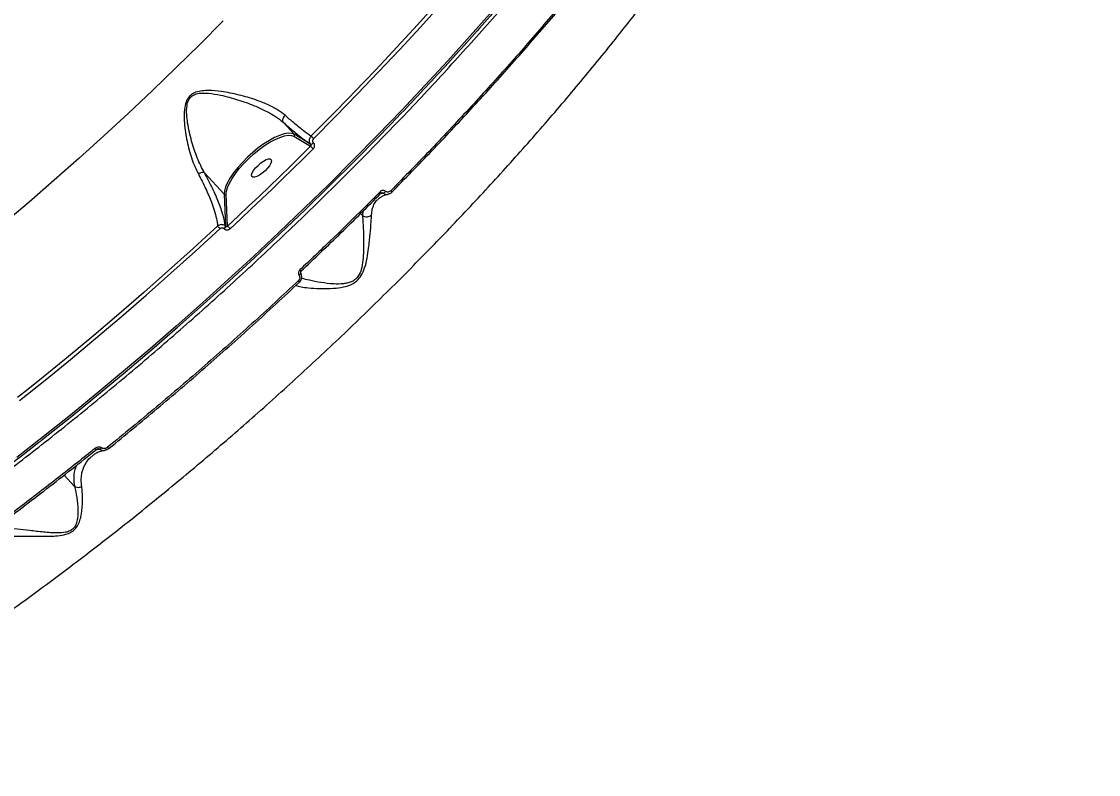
# Model space of a CAD drawing. Header units: millimetres. Extents: x -6028 to 5958, y -6064 to 4137.
# Drawn here: x 1311.6 to 1688.6, y -494.9 to -231.3 of the extents above; entities that cross this region are included whole.
import ezdxf

# ---------------------------------------------------------------- set-up
doc = ezdxf.new("R2010")
doc.units = ezdxf.units.MM
for name, color, linetype in [('DIKOM_ОБЪЕКТ', 7, 'Continuous'), ('DIKOM_РАЗМЕР_ЗОНА', 7, 'Continuous'), ('DIKOM_РАЗМЕР_ОБЪЕКТА', 7, 'Continuous')]:
    doc.layers.add(name, color=color, linetype=linetype)
doc.styles.add('style1', font='arial.ttf', dxfattribs={"width": 0.8})
doc.dimstyles.new('1-50', dxfattribs={"dimtxt": 300, "dimasz": 200, "dimexe": 100, "dimexo": 0, "dimgap": 100, "dimtad": 1, "dimtxsty": 'style1', "dimcen": 200, "dimclrd": 7, "dimclre": 7, "dimclrt": 7, "dimadec": 1, "dimazin": 2, "dimtfac": 1, "dimtmove": 0, "dimatfit": 2, "dimfxl": 0, "dimlwd": 25, "dimlwe": 18, "dimarcsym": 0})

# ---------------------------------------------------------------- blocks, each defined once
blk = doc.blocks.new('*D9')
at = {"layer": 'Defpoints', "color": 0, "transparency": 16777216}
for p in [(-6027.56, 1459.58), (4556.58, 1382.7), (4556.58, -5964.37)]:
    blk.add_point(p, dxfattribs=at)
at = {"layer": 'DIKOM_РАЗМЕР_ЗОНА', "color": 7, "lineweight": 18, "transparency": 16777216}
for p, q in [((-6027.56, 1459.58), (-6027.56, -6064.37)), ((4556.58, 1382.7), (4556.58, -6064.37))]:
    blk.add_line(p, q, dxfattribs=at)
at = {"layer": 'DIKOM_РАЗМЕР_ЗОНА', "color": 7, "lineweight": 25, "transparency": 16777216}
blk.add_line((-5827.56, -5964.37), (4356.58, -5964.37), dxfattribs=at)
at = {"layer": 'DIKOM_РАЗМЕР_ЗОНА', "color": 7, "transparency": 16777216}
for points in [[(-5827.56, -5931.03), (-5827.56, -5997.7), (-6027.56, -5964.37)], [(4356.58, -5931.03), (4356.58, -5997.7), (4556.58, -5964.37)]]:
    blk.add_solid(points, dxfattribs=at)
at = {"layer": 'DIKOM_РАЗМЕР_ЗОНА', "color": 7, "transparency": 16777216, "insert": (157.08, -5711.2), "char_height": 300, "attachment_point": 5, "style": 'style1'}
blk.add_mtext('10600', dxfattribs=at)
blk = doc.blocks.new('*D10')
at = {"layer": 'Defpoints', "color": 0, "transparency": 16777216}
for p in [(1555.59, 4137.49), (5858.35, 4137.49), (1555.59, -4898.38)]:
    blk.add_point(p, dxfattribs=at)
at = {"layer": 'DIKOM_РАЗМЕР_ЗОНА', "color": 7, "lineweight": 18, "transparency": 16777216}
for p, q in [((1555.59, 4137.49), (5958.35, 4137.49)), ((1555.59, -4898.38), (5958.35, -4898.38))]:
    blk.add_line(p, q, dxfattribs=at)
at = {"layer": 'DIKOM_РАЗМЕР_ЗОНА', "color": 7, "lineweight": 25, "transparency": 16777216}
blk.add_line((5858.35, -4698.38), (5858.35, 3937.49), dxfattribs=at)
at = {"layer": 'DIKOM_РАЗМЕР_ЗОНА', "color": 7, "transparency": 16777216}
for points in [[(5825.01, 3937.49), (5891.68, 3937.49), (5858.35, 4137.49)], [(5825.01, -4698.38), (5891.68, -4698.38), (5858.35, -4898.38)]]:
    blk.add_solid(points, dxfattribs=at)
at = {"layer": 'DIKOM_РАЗМЕР_ЗОНА', "color": 7, "transparency": 16777216, "insert": (5605.17, 52.12), "char_height": 300, "attachment_point": 5, "rotation": 90, "style": 'style1'}
blk.add_mtext('9050', dxfattribs=at)
blk = doc.blocks.new('*D11')
at = {"layer": 'Defpoints', "color": 0, "transparency": 16777216}
for p in [(259.43, 2965.58), (1920.55, -3002.33), (4022.59, -3002.33)]:
    blk.add_point(p, dxfattribs=at)
at = {"layer": 'DIKOM_РАЗМЕР_ОБЪЕКТА', "color": 7, "lineweight": 18, "transparency": 16777216}
for p, q in [((259.43, 2965.58), (4122.59, 2965.58)), ((1920.55, -3002.33), (4122.59, -3002.33))]:
    blk.add_line(p, q, dxfattribs=at)
at = {"layer": 'DIKOM_РАЗМЕР_ОБЪЕКТА', "color": 7, "lineweight": 25, "transparency": 16777216}
blk.add_line((4022.59, 2765.58), (4022.59, -2802.33), dxfattribs=at)
at = {"layer": 'DIKOM_РАЗМЕР_ОБЪЕКТА', "color": 7, "transparency": 16777216}
for points in [[(3989.25, 2765.58), (4055.92, 2765.58), (4022.59, 2965.58)], [(3989.25, -2802.33), (4055.92, -2802.33), (4022.59, -3002.33)]]:
    blk.add_solid(points, dxfattribs=at)
at = {"layer": 'DIKOM_РАЗМЕР_ОБЪЕКТА', "color": 7, "transparency": 16777216, "insert": (3769.41, -24.42), "char_height": 300, "attachment_point": 5, "rotation": 90, "style": 'style1'}
blk.add_mtext('6000', dxfattribs=at)
blk = doc.blocks.new('*D12')
at = {"layer": 'Defpoints', "color": 0, "transparency": 16777216}
for p in [(3056.58, 1987.9), (-4027.97, 676.5), (3056.58, -3714.77)]:
    blk.add_point(p, dxfattribs=at)
at = {"layer": 'DIKOM_РАЗМЕР_ОБЪЕКТА', "color": 7, "lineweight": 18, "transparency": 16777216}
for p, q in [((3056.58, 1987.9), (3056.58, -3814.77)), ((-4027.97, 676.5), (-4027.97, -3814.77))]:
    blk.add_line(p, q, dxfattribs=at)
at = {"layer": 'DIKOM_РАЗМЕР_ОБЪЕКТА', "color": 7, "lineweight": 25, "transparency": 16777216}
blk.add_line((-3827.97, -3714.77), (2856.58, -3714.77), dxfattribs=at)
at = {"layer": 'DIKOM_РАЗМЕР_ОБЪЕКТА', "color": 7, "transparency": 16777216}
for points in [[(-3827.97, -3681.44), (-3827.97, -3748.11), (-4027.97, -3714.77)], [(2856.58, -3681.44), (2856.58, -3748.11), (3056.58, -3714.77)]]:
    blk.add_solid(points, dxfattribs=at)
at = {"layer": 'DIKOM_РАЗМЕР_ОБЪЕКТА', "color": 7, "transparency": 16777216, "insert": (20, -3461.6), "char_height": 300, "attachment_point": 5, "style": 'style1'}
blk.add_mtext('7100', dxfattribs=at)

msp = doc.modelspace()

# ---------------------------------------------------------------- linework, layer by layer
at = {"layer": 'DIKOM_ОБЪЕКТ', "color": 7, "linetype": 'Continuous', "lineweight": 15}
for p, q in [((1403.129, -266.551), (1406.994, -270.797)), ((1412.771, -274.3), (1406.994, -270.797)), ((1406.954, -271.492), (1412.744, -275.003)), ((1412.736, -274.262), (1412.771, -274.3)), ((1413.81, -273.768), (1413.775, -273.73)), ((1375.609, -284.253), (1382.491, -291.814)), ((1382.491, -291.814), (1383.029, -303.055)), ((1383.194, -291.873), (1383.192, -291.586)), ((1383.722, -302.91), (1383.194, -291.873)), ((1437.369, -291.478), (1437.427, -291.471)), ((1437.475, -291.465), (1438.174, -291.377)), ((1431.111, -297.675), (1430.937, -299.233)), ((1430.937, -299.233), (1430.273, -298.504)), ((1380.22, -302.918), (1377.77, -305.182)), ((1382.455, -303.813), (1382.506, -303.868)), ((1383.029, -303.055), (1382.978, -303)), ((1313.742, -360.16), (1310.182, -362.993)), ((1337.947, -381.12), (1338.964, -380.995)), ((1330.108, -394.084), (1326.467, -390.084))]:
    msp.add_line(p, q, dxfattribs=at)
at = {"layer": 'DIKOM_ОБЪЕКТ', "color": 7, "linetype": 'Continuous', "lineweight": 15, "flags": 128}
for points in [[(1413.846, -272.328), (1421.534, -264.581), (1429.121, -256.792), (1436.604, -248.968), (1443.976, -241.112), (1451.232, -233.231), (1458.368, -225.331), (1465.379, -217.415), (1472.259, -209.491)], [(1467.867, -212.64), (1464.33, -216.694), (1457.335, -224.591), (1450.215, -232.475), (1442.975, -240.338), (1435.619, -248.176), (1428.153, -255.984), (1426.353, -257.845)], [(1476.434, -227.537), (1468.689, -236.294), (1460.792, -245.033), (1452.747, -253.748), (1444.562, -262.43), (1436.244, -271.072), (1427.799, -279.668), (1419.235, -288.209), (1410.56, -296.689), (1401.779, -305.101), (1392.901, -313.437), (1383.934, -321.69), (1374.884, -329.854), (1365.759, -337.922), (1356.568, -345.886), (1347.317, -353.74), (1338.015, -361.478), (1328.669, -369.093), (1319.287, -376.578), (1309.878, -383.928)], [(1382.142, -231.117), (1373.999, -239.302), (1365.74, -247.428), (1357.374, -255.488), (1348.909, -263.474), (1340.351, -271.378), (1331.71, -279.193), (1322.993, -286.912), (1314.208, -294.528), (1305.364, -302.033)], [(1426.353, -257.845), (1420.582, -263.755), (1412.912, -271.485)], [(1318.415, -378.013), (1319.841, -376.889), (1329.2, -369.422), (1338.523, -361.825), (1347.803, -354.105), (1357.032, -346.27), (1366.202, -338.324), (1375.305, -330.276), (1384.333, -322.132), (1393.279, -313.898), (1402.136, -305.582), (1410.896, -297.19), (1419.551, -288.73), (1428.094, -280.209), (1436.519, -271.634), (1443.503, -264.39)], [(1406.994, -270.797), (1406.078, -270.478), (1404.909, -270.435), (1403.516, -270.669), (1401.929, -271.175), (1400.187, -271.94), (1398.33, -272.948), (1396.401, -274.174), (1394.446, -275.59), (1392.51, -277.163), (1390.639, -278.856), (1388.877, -280.628), (1387.263, -282.44), (1385.838, -284.248), (1384.632, -286.011), (1383.676, -287.686), (1382.991, -289.235), (1382.593, -290.622), (1382.491, -291.814)], [(1383.192, -291.586), (1383.293, -290.717), (1383.679, -289.372), (1384.343, -287.87), (1385.271, -286.245), (1386.439, -284.536), (1387.822, -282.783), (1389.386, -281.026), (1391.095, -279.307), (1392.91, -277.666), (1394.786, -276.141), (1396.682, -274.768), (1398.552, -273.579), (1400.353, -272.602), (1402.043, -271.859), (1403.581, -271.368), (1404.933, -271.141), (1405.953, -271.165)], [(1405.953, -271.165), (1406.066, -271.183), (1406.954, -271.492)], [(1412.744, -275.003), (1409.18, -278.532), (1405.596, -282.05), (1401.994, -285.558), (1398.374, -289.054), (1394.736, -292.537), (1391.081, -296.008), (1387.41, -299.466), (1383.722, -302.91)], [(1384.609, -303.837), (1388.305, -300.385), (1391.985, -296.919), (1395.649, -293.44), (1399.296, -289.948), (1402.924, -286.444), (1406.535, -282.928), (1410.127, -279.401), (1413.7, -275.863)], [(1398.993, -279.717), (1399.068, -280.229), (1398.86, -280.936), (1398.388, -281.782), (1397.688, -282.696), (1396.819, -283.606), (1395.85, -284.437), (1394.86, -285.122), (1393.929, -285.606), (1393.132, -285.85), (1392.534, -285.833), (1392.184, -285.558), (1392.11, -285.045), (1392.317, -284.338), (1392.79, -283.493), (1393.489, -282.578), (1394.359, -281.669), (1395.328, -280.838), (1396.318, -280.152), (1397.249, -279.668), (1398.046, -279.425), (1398.643, -279.441), (1398.993, -279.717)], [(1437.391, -291.456), (1437.444, -291.473), (1437.468, -291.467)], [(1441.164, -291.087), (1441.21, -291.095), (1441.225, -291.088)], [(1310.89, -364.038), (1319.828, -356.881), (1328.733, -349.608), (1337.598, -342.223), (1346.416, -334.733), (1355.18, -327.142), (1363.884, -319.458), (1372.52, -311.685), (1381.083, -303.831)], [(1377.77, -305.182), (1371.677, -310.756), (1363.06, -318.511), (1354.375, -326.179), (1345.631, -333.752), (1336.832, -341.226), (1327.987, -348.594), (1319.101, -355.852), (1313.742, -360.16)], [(1409.3, -319.417), (1409.31, -319.435), (1409.32, -319.508), (1409.296, -319.601), (1409.238, -319.708), (1409.149, -319.826), (1409.033, -319.949), (1408.893, -320.074), (1408.736, -320.194)], [(1408.842, -322.591), (1408.873, -322.613), (1408.879, -322.609), (1408.862, -322.579), (1408.821, -322.525), (1408.758, -322.448), (1408.675, -322.351), (1408.576, -322.238), (1408.462, -322.113)], [(1337.325, -380.774), (1337.446, -380.902), (1337.559, -381.011), (1337.659, -381.097), (1337.742, -381.156), (1337.806, -381.187), (1337.847, -381.187), (1337.852, -381.184)], [(1342.23, -380.726), (1342.23, -380.772), (1342.221, -380.786)]]:
    msp.add_lwpolyline(points, dxfattribs=at)
at = {"layer": 'DIKOM_ОБЪЕКТ', "color": 7, "linetype": 'Continuous', "lineweight": 15}
for centre, radius, start, end in [((1409.908, -275.754), 5.22, 41.0242, 54.86893), ((1412.732, -272.974), 1.288, 270.1702, 324.03269), ((1409.853, -279.174), 5.076, 40.71519, 55.27557), ((1412.767, -273.012), 1.288, 270.17755, 324.02534), ((1382.876, -291.444), 0.534, 223.89407, 306.57509), ((1436.358, -291.819), 1.165, 17.59404, 50.51176), ((1437.629, -289.84), 1.631, 289.52092, 327.03144), ((1440.118, -291.43), 1.158, 17.15085, 50.23588), ((1360.863, -322.071), 27.231, 42.05423, 44.69566), ((1381.605, -302.692), 1.407, 307.17094, 347.36881), ((1381.656, -302.747), 1.407, 307.17094, 347.36881), ((1369.498, -317.396), 20.302, 41.90021, 45.52165), ((1406.898, -320.434), 3.014, 33.10925, 45.54504), ((1338.463, -379.652), 1.433, 290.47294, 320.20923), ((1342.607, -379.76), 1.096, 213.95785, 249.36932)]:
    msp.add_arc(centre, radius, start, end, dxfattribs=at)
for points, knots in [([(1137.812, -491.644), (1140.978, -490.246), (1149.572, -486.451), (1163.985, -479.542), (1181.112, -470.719), (1198.605, -461.074), (1216.375, -450.669), (1234.341, -439.545), (1252.448, -427.734), (1270.668, -415.241), (1288.969, -402.099), (1307.294, -388.356), (1325.557, -374.076), (1343.673, -359.326), (1361.584, -344.147), (1379.255, -328.556), (1396.662, -312.586), (1413.753, -296.292), (1430.45, -279.75), (1446.674, -263.035), (1462.369, -246.199), (1477.499, -229.268), (1492.049, -212.272), (1505.98, -195.264), (1519.228, -178.322), (1531.731, -161.528), (1543.441, -144.933), (1554.323, -128.572), (1564.377, -112.464), (1573.577, -96.66), (1581.883, -81.231), (1589.255, -66.249), (1595.359, -52.444), (1600.337, -39.752), (1604.338, -28.1), (1607.601, -16.868), (1610.115, -6.103), (1611.861, 4.099), (1612.835, 13.712), (1613.083, 21.834), (1612.812, 26.617), (1612.701, 28.566)], [0, 0, 0, 0, 0.0156528, 0.04248985, 0.06941153, 0.0963763, 0.12334105, 0.15026276, 0.17709987, 0.20393689, 0.23085856, 0.25782329, 0.28478808, 0.31170974, 0.3385468, 0.36538389, 0.39230554, 0.4192703, 0.44623507, 0.47315673, 0.49999378, 0.52683087, 0.55375249, 0.58071731, 0.60768201, 0.63460366, 0.66144074, 0.68827776, 0.71519938, 0.74216405, 0.76912881, 0.79605055, 0.82288755, 0.84596662, 0.86916829, 0.89239741, 0.91562643, 0.93882812, 0.96158796, 0.98434806, 1, 1, 1, 1]), ([(1229.004, -487.838), (1233.602, -485.233), (1242.805, -480.021), (1256.869, -471.527), (1271.078, -462.568), (1285.61, -452.988), (1300.435, -442.789), (1315.526, -431.973), (1330.639, -420.71), (1346.166, -408.69), (1362.067, -395.897), (1378.286, -382.331), (1394.494, -368.248), (1410.629, -353.674), (1426.632, -338.65), (1442.133, -323.524), (1457.088, -308.351), (1471.47, -293.186), (1485.531, -277.764), (1499.206, -262.127), (1512.435, -246.327), (1524.917, -230.723), (1536.626, -215.366), (1547.556, -200.297), (1557.895, -185.258), (1567.58, -170.304), (1576.559, -155.489), (1584.103, -142.084), (1590.387, -130.052), (1595.607, -119.294), (1600.298, -108.781), (1604.44, -98.552), (1608.016, -88.652), (1611.019, -79.081), (1613.494, -69.811), (1614.652, -63.936), (1615.232, -60.998)], [0, 0, 0, 0, 0.0277652, 0.0555638, 0.0833622, 0.1111275, 0.1400314, 0.1689728, 0.1979142, 0.2268179, 0.2582447, 0.2896958, 0.3211226, 0.3534672, 0.3858385, 0.4181832, 0.449506, 0.480853, 0.5121758, 0.5444126, 0.5766757, 0.6089124, 0.640161, 0.6714336, 0.702682, 0.7348412, 0.7670267, 0.7991857, 0.8241464, 0.849107, 0.874267, 0.8994271, 0.9244696, 0.9495121, 0.9747561, 1, 1, 1, 1]), ([(1504.434, -195.103), (1503.836, -195.854), (1501.047, -199.358), (1495.902, -205.632), (1489.001, -213.917), (1481.934, -222.203), (1474.725, -230.485), (1467.372, -238.756), (1459.886, -247.01), (1452.259, -255.236), (1446.823, -261.027), (1443.897, -264.063), (1443.594, -264.378)], [0, 0, 0, 0, 0.03249564, 0.15171691, 0.27093487, 0.39015106, 0.50936405, 0.62857538, 0.74778403, 0.86699154, 0.9861977, 1, 1, 1, 1]), ([(1501.787, -223.77), (1499.624, -226.335), (1493.296, -233.836), (1482.442, -246.271), (1469.05, -261.078), (1455.216, -275.864), (1445.645, -285.648), (1440.859, -290.54)], [0, 0, 0, 0, 0.114455, 0.3347658, 0.5550758, 0.7775381, 1, 1, 1, 1]), ([(1441.164, -291.087), (1445.893, -286.254), (1455.35, -276.586), (1469.113, -261.882), (1482.524, -247.061), (1493.439, -234.557), (1499.793, -227.025), (1501.952, -224.467)], [0, 0, 0, 0, 0.2203108, 0.4406221, 0.6630841, 0.8855465, 1, 1, 1, 1]), ([(1403.814, -264.139), (1402.977, -263.488), (1401.18, -262.091), (1397.668, -260.31), (1393.162, -258.532), (1387.715, -256.948), (1382.138, -255.84), (1377.795, -255.426), (1374.82, -255.531), (1372.725, -255.928), (1371.366, -256.613), (1370.358, -257.441), (1369.431, -258.615), (1368.67, -260.908), (1368.418, -263.776), (1368.582, -267.998), (1369.419, -273.316), (1370.805, -278.369), (1372.224, -282.147), (1373.06, -283.833), (1373.48, -284.681)], [0, 0, 0, 0, 0.0590572, 0.1267736, 0.1965301, 0.2899976, 0.3861942, 0.4527709, 0.4864328, 0.5209075, 0.5489144, 0.5542517, 0.5800477, 0.6152125, 0.6617352, 0.7094948, 0.8061419, 0.9056064, 0.9525563, 1, 1, 1, 1]), ([(1375.607, -284.251), (1375.607, -284.251), (1374.7, -282.634), (1372.979, -279.033), (1371.01, -273.141), (1369.821, -267.995), (1369.345, -263.843), (1369.358, -261.107), (1369.913, -258.897), (1370.73, -257.804), (1371.643, -257.076), (1372.912, -256.52), (1374.883, -256.302), (1377.73, -256.43), (1381.883, -257.154), (1387.282, -258.618), (1392.541, -260.496), (1397.01, -262.504), (1400.427, -264.427), (1402.348, -265.861), (1403.125, -266.546), (1403.125, -266.546)], [0, 0, 0, 0, 0.000017, 0.0957135, 0.193948, 0.2947442, 0.3410654, 0.3881573, 0.4214187, 0.4450585, 0.4499412, 0.4759079, 0.5084006, 0.542186, 0.6089548, 0.7041504, 0.8016015, 0.8704396, 0.9408734, 0.9999682, 1, 1, 1, 1]), ([(1403.814, -264.139), (1403.785, -264.167), (1403.674, -264.276), (1403.424, -264.566), (1403.126, -265.046), (1402.937, -265.626), (1402.917, -266.164), (1403.056, -266.419), (1403.125, -266.546)], [0, 0, 0, 0, 0.038093, 0.1491999, 0.3619108, 0.57459, 0.787319, 1, 1, 1, 1]), ([(1403.125, -266.546), (1403.126, -266.547), (1403.127, -266.548), (1403.128, -266.55), (1403.129, -266.551)], [0, 0, 0, 0, 0.6134874, 1, 1, 1, 1]), ([(1403.129, -266.551), (1404.341, -267.603), (1406.793, -269.734), (1410.086, -272.391), (1411.823, -273.617), (1412.736, -274.262)], [0, 0, 0, 0, 0.3165732, 0.6406643, 1, 1, 1, 1]), ([(1412.912, -271.485), (1412.055, -270.874), (1410.317, -269.636), (1407.166, -267.068), (1404.826, -265.023), (1403.814, -264.139)], [0, 0, 0, 0, 0.35585952, 0.72148563, 1, 1, 1, 1]), ([(1406.954, -271.492), (1406.967, -271.479), (1406.992, -271.453), (1407.048, -271.378), (1407.104, -271.257), (1407.122, -271.09), (1407.089, -270.926), (1407.025, -270.84), (1406.994, -270.797)], [0, 0, 0, 0, 0.0701897, 0.1413894, 0.356021, 0.5706461, 0.7853277, 1, 1, 1, 1]), ([(1412.912, -271.485), (1412.766, -271.657), (1412.475, -272.001), (1412.264, -272.656), (1412.257, -273.321), (1412.436, -273.878), (1412.651, -274.152), (1412.736, -274.262)], [0, 0, 0, 0, 0.2142478, 0.428317, 0.6427267, 0.8575927, 1, 1, 1, 1]), ([(1412.771, -274.3), (1412.793, -274.327), (1412.847, -274.396), (1412.895, -274.536), (1412.898, -274.705), (1412.849, -274.871), (1412.779, -274.959), (1412.744, -275.003)], [0, 0, 0, 0, 0.14073563, 0.35514855, 0.56995923, 0.78493308, 1, 1, 1, 1]), ([(1413.775, -273.73), (1413.731, -273.675), (1413.622, -273.536), (1413.528, -273.255), (1413.527, -272.919), (1413.63, -272.588), (1413.774, -272.415), (1413.846, -272.328)], [0, 0, 0, 0, 0.1422299, 0.3570899, 0.5715625, 0.7857066, 1, 1, 1, 1]), ([(1413.7, -275.863), (1413.808, -275.733), (1414.025, -275.474), (1414.179, -274.978), (1414.178, -274.476), (1414.038, -274.056), (1413.874, -273.85), (1413.81, -273.768)], [0, 0, 0, 0, 0.21504942, 0.42998726, 0.64473729, 0.85921309, 1, 1, 1, 1]), ([(1375.607, -284.251), (1375.485, -284.209), (1375.241, -284.124), (1374.696, -284.177), (1374.157, -284.339), (1373.746, -284.527), (1373.548, -284.641), (1373.48, -284.681)], [0, 0, 0, 0, 0.2487567, 0.4975927, 0.7463679, 0.9126873, 1, 1, 1, 1]), ([(1373.48, -284.681), (1374.361, -286.401), (1376.147, -289.887), (1377.878, -294.073), (1379.07, -297.541), (1379.848, -300.376), (1380.096, -302.067), (1380.22, -302.918)], [0, 0, 0, 0, 0.2398757, 0.4858739, 0.6394249, 0.8185485, 1, 1, 1, 1]), ([(1375.609, -284.253), (1375.609, -284.252), (1375.608, -284.252), (1375.608, -284.251), (1375.607, -284.251), (1375.607, -284.251)], [0, 0, 0, 0, 0.4529589, 0.81076, 1, 1, 1, 1]), ([(1382.978, -303), (1382.745, -301.767), (1382.273, -299.269), (1380.666, -294.707), (1378.498, -289.699), (1376.58, -286.083), (1375.609, -284.253)], [0, 0, 0, 0, 0.2516515, 0.5098564, 0.7518699, 1, 1, 1, 1]), ([(1437.099, -290.92), (1436.633, -291.389), (1434.304, -293.731), (1428.516, -299.495), (1419.652, -308.176), (1412.558, -314.913), (1409.009, -318.283)], [0, 0, 0, 0, 0.0507679, 0.2538474, 0.6266955, 1, 1, 1, 1]), ([(1409.369, -318.755), (1414.104, -314.253), (1423.584, -305.24), (1432.785, -296.054), (1437.391, -291.456)], [0, 0, 0, 0, 0.4994501, 1, 1, 1, 1]), ([(1434.12, -299.029), (1434.18, -298.345), (1434.295, -297.023), (1434.942, -295.38), (1435.57, -294.184), (1436.203, -293.705), (1436.38, -293.571)], [0, 0, 0, 0, 0.3087687, 0.596651, 0.8872243, 1, 1, 1, 1]), ([(1439.992, -291.881), (1439.843, -291.904), (1439.18, -292.008), (1438.244, -292.355), (1437.167, -292.89), (1436.651, -293.353), (1436.388, -293.589)], [0, 0, 0, 0, 0.08556461, 0.3813032, 0.68490967, 1, 1, 1, 1]), ([(1438.998, -290.728), (1438.982, -290.715), (1438.842, -290.605), (1438.525, -290.456), (1438.024, -290.425), (1437.514, -290.573), (1437.237, -290.804), (1437.099, -290.92)], [0, 0, 0, 0, 0.0298665, 0.2617569, 0.5039464, 0.7520012, 1, 1, 1, 1]), ([(1437.799, -291.298), (1437.786, -291.297), (1437.73, -291.296), (1437.604, -291.348), (1437.511, -291.432), (1437.469, -291.47)], [0, 0, 0, 0, 0.15065181, 0.611721, 1, 1, 1, 1]), ([(1437.798, -291.292), (1437.799, -291.292), (1437.863, -291.274), (1437.983, -291.289), (1438.1, -291.328), (1438.154, -291.362), (1438.169, -291.373), (1438.174, -291.377)], [0, 0, 0, 0, 0.00601491, 0.50415819, 0.85541774, 0.94481869, 1, 1, 1, 1]), ([(1438.174, -291.377), (1438.203, -291.4), (1438.435, -291.581), (1438.944, -291.808), (1439.536, -291.907), (1439.844, -291.801), (1439.9, -291.782)], [0, 0, 0, 0, 0.0593559, 0.4741305, 0.904378, 1, 1, 1, 1]), ([(1440.859, -290.54), (1440.724, -290.654), (1440.454, -290.882), (1439.954, -291.027), (1439.465, -290.996), (1439.153, -290.85), (1439.015, -290.741), (1438.998, -290.728)], [0, 0, 0, 0, 0.2478714, 0.4958982, 0.7364687, 0.9670268, 1, 1, 1, 1]), ([(1441.216, -291.079), (1441.18, -291.12), (1440.943, -291.393), (1440.487, -291.678), (1440.043, -291.749), (1439.899, -291.773)], [0, 0, 0, 0, 0.1072393, 0.7092687, 1, 1, 1, 1]), ([(1407.642, -323.698), (1407.671, -323.715), (1408.058, -323.937), (1409.431, -324.236), (1412.135, -324.611), (1415.943, -324.845), (1420.189, -324.833), (1424.057, -324.389), (1426.9, -323.539), (1429.074, -322.122), (1430.688, -320.135), (1431.855, -317.344), (1432.606, -314.077), (1433.205, -310.039), (1433.646, -305.646), (1433.976, -301.681), (1434.078, -299.798), (1434.12, -299.029)], [0, 0, 0, 0, 0.006235, 0.0809283, 0.1579021, 0.2567353, 0.3585065, 0.4249036, 0.479336, 0.5144787, 0.5521071, 0.6008641, 0.6632532, 0.7273465, 0.8267829, 0.9292611, 1, 1, 1, 1]), ([(1430.944, -299.24), (1430.944, -299.24), (1431.021, -299.965), (1431.138, -301.951), (1431.3, -305.808), (1431.362, -310.074), (1431.218, -314.022), (1430.859, -317.114), (1430.07, -319.63), (1429.143, -320.949), (1428.202, -321.847), (1427.092, -322.497), (1425.621, -322.931), (1423.572, -323.241), (1420.356, -323.219), (1416.237, -322.73), (1412.609, -322.004), (1410.385, -321.464), (1409.69, -321.169), (1409.599, -321.13)], [0, 0, 0, 0, 0.0000709, 0.0777817, 0.1875167, 0.3002981, 0.3677095, 0.4363069, 0.4859322, 0.514365, 0.5227674, 0.5572525, 0.584929, 0.6134033, 0.6845028, 0.7933355, 0.9049028, 0.9874433, 1, 1, 1, 1]), ([(1430.937, -299.233), (1430.938, -299.235), (1430.94, -299.237), (1430.942, -299.239), (1430.944, -299.24), (1430.944, -299.24)], [0, 0, 0, 0, 0.4967447, 0.9104485, 1, 1, 1, 1]), ([(1430.944, -299.24), (1431.19, -299.363), (1431.682, -299.609), (1432.543, -299.68), (1433.35, -299.517), (1433.86, -299.242), (1434.085, -299.058), (1434.12, -299.029)], [0, 0, 0, 0, 0.2440068, 0.4880148, 0.7320152, 0.9570962, 1, 1, 1, 1]), ([(1382.978, -303), (1382.9, -302.924), (1382.674, -302.708), (1382.177, -302.469), (1381.505, -302.388), (1380.804, -302.525), (1380.414, -302.788), (1380.22, -302.918)], [0, 0, 0, 0, 0.11317366, 0.32594416, 0.5479938, 0.77543864, 1, 1, 1, 1]), ([(1381.083, -303.831), (1381.178, -303.757), (1381.369, -303.609), (1381.717, -303.519), (1382.053, -303.547), (1382.303, -303.664), (1382.416, -303.775), (1382.455, -303.813)], [0, 0, 0, 0, 0.2288308, 0.4577958, 0.6784667, 0.8883171, 1, 1, 1, 1]), ([(1382.506, -303.868), (1382.564, -303.926), (1382.737, -304.095), (1383.121, -304.273), (1383.638, -304.314), (1384.171, -304.176), (1384.463, -303.95), (1384.609, -303.837)], [0, 0, 0, 0, 0.1082657, 0.3204508, 0.5430657, 0.7715581, 1, 1, 1, 1]), ([(1383.722, -302.91), (1383.675, -302.963), (1383.582, -303.067), (1383.411, -303.155), (1383.252, -303.175), (1383.145, -303.142), (1383.077, -303.102), (1383.048, -303.074), (1383.029, -303.055)], [0, 0, 0, 0, 0.255328, 0.4988497, 0.716776, 0.8616548, 0.9071168, 1, 1, 1, 1]), ([(1408.736, -320.194), (1408.811, -320.337), (1408.96, -320.623), (1408.983, -321.128), (1408.849, -321.619), (1408.638, -321.941), (1408.49, -322.086), (1408.462, -322.113)], [0, 0, 0, 0, 0.2364383, 0.4729366, 0.7098802, 0.9468321, 1, 1, 1, 1]), ([(1409.009, -318.283), (1408.981, -318.31), (1408.834, -318.456), (1408.623, -318.778), (1408.491, -319.265), (1408.514, -319.768), (1408.662, -320.052), (1408.736, -320.194)], [0, 0, 0, 0, 0.0545897, 0.2913601, 0.527814, 0.7639738, 1, 1, 1, 1]), ([(1408.842, -322.591), (1408.887, -322.547), (1409.13, -322.305), (1409.478, -321.766), (1409.692, -320.946), (1409.645, -320.1), (1409.392, -319.622), (1409.265, -319.382)], [0, 0, 0, 0, 0.0531596, 0.29, 0.5268281, 0.763359, 1, 1, 1, 1]), ([(1409.426, -318.791), (1409.402, -318.814), (1409.338, -318.872), (1409.271, -319.001), (1409.233, -319.15), (1409.242, -319.297), (1409.273, -319.381), (1409.299, -319.415), (1409.301, -319.416)], [0, 0, 0, 0, 0.11841373, 0.31370991, 0.51281025, 0.72199498, 0.98411038, 1, 1, 1, 1]), ([(1408.462, -322.113), (1403.065, -327.127), (1392.272, -337.156), (1375.672, -351.875), (1358.823, -366.352), (1347.406, -375.699), (1341.698, -380.372)], [0, 0, 0, 0, 0.2485965, 0.4971931, 0.7485965, 1, 1, 1, 1]), ([(1342.23, -380.726), (1347.861, -376.115), (1359.125, -366.893), (1375.877, -352.508), (1392.505, -337.771), (1403.396, -327.651), (1408.842, -322.591)], [0, 0, 0, 0, 0.24859683, 0.49719394, 0.74859696, 1, 1, 1, 1]), ([(1318.328, -378.157), (1318.078, -378.355), (1314.871, -380.901), (1308.685, -385.68), (1299.777, -392.478), (1290.856, -399.129), (1281.931, -405.65), (1273.012, -412.013), (1266.469, -416.612), (1262.907, -419.041), (1262.309, -419.448)], [0, 0, 0, 0, 0.013452, 0.1725224, 0.3315939, 0.490667, 0.6497433, 0.8088217, 0.9679018, 1, 1, 1, 1]), ([(1337.325, -380.774), (1336.812, -381.186), (1334.249, -383.245), (1327.155, -388.889), (1316.003, -397.588), (1306.886, -404.418), (1302.323, -407.836)], [0, 0, 0, 0, 0.0441414, 0.2207136, 0.6100128, 1, 1, 1, 1]), ([(1339.564, -380.569), (1339.537, -380.548), (1339.4, -380.442), (1339.08, -380.3), (1338.557, -380.25), (1337.922, -380.377), (1337.537, -380.633), (1337.325, -380.774)], [0, 0, 0, 0, 0.0440737, 0.224532, 0.4337591, 0.687507, 1, 1, 1, 1]), ([(1341.698, -380.372), (1341.485, -380.514), (1341.113, -380.763), (1340.502, -380.879), (1340.01, -380.825), (1339.713, -380.687), (1339.586, -380.586), (1339.564, -380.569)], [0, 0, 0, 0, 0.3276971, 0.5738855, 0.7796394, 0.9627882, 1, 1, 1, 1]), ([(1342.212, -380.775), (1342.157, -380.824), (1341.849, -381.095), (1341.374, -381.347), (1340.941, -381.396), (1340.848, -381.407)], [0, 0, 0, 0, 0.1451409, 0.815887, 1, 1, 1, 1]), ([(1302.941, -408.098), (1308.769, -403.727), (1320.442, -394.972), (1332.047, -385.728), (1337.857, -381.099)], [0, 0, 0, 0, 0.4992724, 1, 1, 1, 1]), ([(1332.642, -394.13), (1332.591, -393.692), (1332.453, -392.521), (1332.483, -390.757), (1332.884, -388.225), (1333.908, -385.981), (1335.258, -384.265), (1336.086, -383.63), (1336.369, -383.414)], [0, 0, 0, 0, 0.092461, 0.2475919, 0.4027422, 0.7212898, 0.9049833, 1, 1, 1, 1]), ([(1340.869, -381.435), (1340.426, -381.527), (1339.392, -381.742), (1338.054, -382.283), (1337.009, -382.833), (1336.539, -383.244), (1336.402, -383.364)], [0, 0, 0, 0, 0.2344976, 0.5474229, 0.8681413, 1, 1, 1, 1]), ([(1338.484, -380.914), (1338.474, -380.914), (1338.384, -380.917), (1338.18, -380.983), (1337.975, -381.081), (1337.874, -381.171), (1337.856, -381.187)], [0, 0, 0, 0, 0.0406934, 0.3947006, 0.8894607, 1, 1, 1, 1]), ([(1338.484, -380.916), (1338.501, -380.913), (1338.59, -380.897), (1338.728, -380.906), (1338.864, -380.94), (1338.928, -380.97), (1338.954, -380.988), (1338.964, -380.995)], [0, 0, 0, 0, 0.1157716, 0.5947587, 0.8184367, 0.9281736, 1, 1, 1, 1]), ([(1338.964, -380.995), (1339, -381.023), (1339.211, -381.19), (1339.68, -381.414), (1340.313, -381.532), (1340.71, -381.434), (1340.861, -381.396)], [0, 0, 0, 0, 0.0689642, 0.4060581, 0.7745475, 1, 1, 1, 1]), ([(1330.875, -386.607), (1330.559, -387.261), (1329.988, -388.441), (1329.791, -390.586), (1329.835, -392.415), (1330.035, -393.636), (1330.108, -394.084)], [0, 0, 0, 0, 0.3254595, 0.5869103, 0.8483261, 1, 1, 1, 1]), ([(1302.344, -411.55), (1302.487, -411.545), (1303.233, -411.519), (1305.508, -411.461), (1309.211, -411.439), (1313.866, -411.498), (1318.049, -411.562), (1321.491, -411.535), (1324.246, -411.38), (1326.776, -411.003), (1328.938, -410.184), (1330.491, -408.991), (1331.552, -407.369), (1332.202, -405.552), (1332.79, -402.683), (1332.987, -398.983), (1332.86, -395.913), (1332.679, -394.43), (1332.642, -394.13)], [0, 0, 0, 0, 0.0178161, 0.0930493, 0.1942301, 0.2983825, 0.3968047, 0.447226, 0.4975876, 0.5521782, 0.5864582, 0.6213322, 0.658936, 0.7011305, 0.7444695, 0.8560603, 0.9708105, 1, 1, 1, 1]), ([(1330.117, -394.092), (1330.117, -394.093), (1330.199, -394.39), (1330.569, -395.884), (1331.111, -398.913), (1331.401, -402.534), (1331.189, -405.375), (1330.808, -407.096), (1330.026, -408.556), (1329.136, -409.299), (1328.166, -409.83), (1326.606, -410.305), (1324.261, -410.421), (1321.692, -410.315), (1318.395, -410.006), (1314.396, -409.532), (1309.855, -408.989), (1306.224, -408.601), (1303.84, -408.379), (1302.992, -408.294), (1302.748, -408.27)], [0, 0, 0, 0, 0.0001094, 0.0295252, 0.1423158, 0.2575715, 0.2985798, 0.3403448, 0.3747096, 0.4000114, 0.4057999, 0.4370249, 0.4891598, 0.5383723, 0.5876457, 0.6885673, 0.7915259, 0.8967265, 0.970228, 1, 1, 1, 1]), ([(1330.108, -394.084), (1330.109, -394.085), (1330.111, -394.087), (1330.115, -394.09), (1330.116, -394.091), (1330.117, -394.092)], [0, 0, 0, 0, 0.4312456, 0.7885855, 1, 1, 1, 1]), ([(1330.117, -394.092), (1330.362, -394.196), (1330.851, -394.405), (1331.702, -394.426), (1332.302, -394.281), (1332.597, -394.15), (1332.642, -394.13)], [0, 0, 0, 0, 0.3157476, 0.631456, 0.9437776, 1, 1, 1, 1]), ([(1822.331, -486.093), (1821.326, -489.175), (1819.317, -495.341), (1814.854, -504.666), (1809.295, -514.102), (1802.503, -523.629), (1794.501, -533.211), (1785.458, -542.64), (1775.432, -551.885), (1764.497, -560.922), (1752.477, -569.899), (1739.366, -578.78), (1725.185, -587.531), (1710.242, -595.961), (1694.606, -604.05), (1678.358, -611.782), (1661.239, -619.282), (1643.272, -626.512), (1624.5, -633.439), (1605.323, -639.915), (1585.818, -645.928), (1566.063, -651.474), (1545.748, -656.64), (1524.92, -661.392), (1503.642, -665.7), (1482.362, -669.475), (1461.151, -672.713), (1440.079, -675.424), (1418.821, -677.65), (1397.445, -679.359), (1376.022, -680.537), (1356.496, -681.102), (1338.835, -681.228), (1328.331, -681.029), (1323.074, -680.929)], [0, 0, 0, 0, 0.03117829, 0.06238085, 0.09355914, 0.12564394, 0.15775503, 0.1898398, 0.2210201, 0.25222425, 0.2834045, 0.31548956, 0.34760088, 0.37968606, 0.4108889, 0.44211579, 0.4733187, 0.50542548, 0.53755842, 0.56966526, 0.60091958, 0.63219774, 0.66345209, 0.69560995, 0.72779388, 0.75995184, 0.79128411, 0.82264052, 0.8539729, 0.8862089, 0.91847109, 0.95070721, 0.97533043, 1, 1, 1, 1])]:
    msp.add_open_spline(points, degree=3, knots=knots, dxfattribs=at)

# ---------------------------------------------------------------- dimensions: what is measured, and where the dimension line sits
at = {"layer": 'DIKOM_РАЗМЕР_ЗОНА'}
dim = msp.add_linear_dim(base=(5858.345, 4137.494), p1=(1555.593, -4898.379), p2=(1555.593, 4137.494), angle=90, text='9050', dimstyle='1-50', dxfattribs=at)
dim.commit()
dim.dimension.update_dxf_attribs({"geometry": '*D10', "text_midpoint": (5858.345, 52.12), "dimtype": 160})
dim = msp.add_linear_dim(base=(4556.575, -5964.368), p1=(-6027.562, 1459.576), p2=(4556.575, 1382.704), text='10600', dimstyle='1-50', dxfattribs=at)
dim.commit()
dim.dimension.update_dxf_attribs({"geometry": '*D9', "text_midpoint": (157.08, -5964.368), "dimtype": 160})
at = {"layer": 'DIKOM_РАЗМЕР_ОБЪЕКТА'}
dim = msp.add_linear_dim(base=(4022.586, -3002.33), p1=(259.433, 2965.575), p2=(1920.546, -3002.33), angle=90, text='6000', dimstyle='1-50', dxfattribs=at)
dim.commit()
dim.dimension.update_dxf_attribs({"geometry": '*D11', "text_midpoint": (4022.586, -24.423), "dimtype": 160})
dim = msp.add_linear_dim(base=(3056.575, -3714.774), p1=(-4027.972, 676.501), p2=(3056.575, 1987.897), text='7100', dimstyle='1-50', dxfattribs=at)
dim.commit()
dim.dimension.update_dxf_attribs({"geometry": '*D12', "text_midpoint": (20, -3714.774), "dimtype": 160})

doc.saveas('drawing.dxf')
